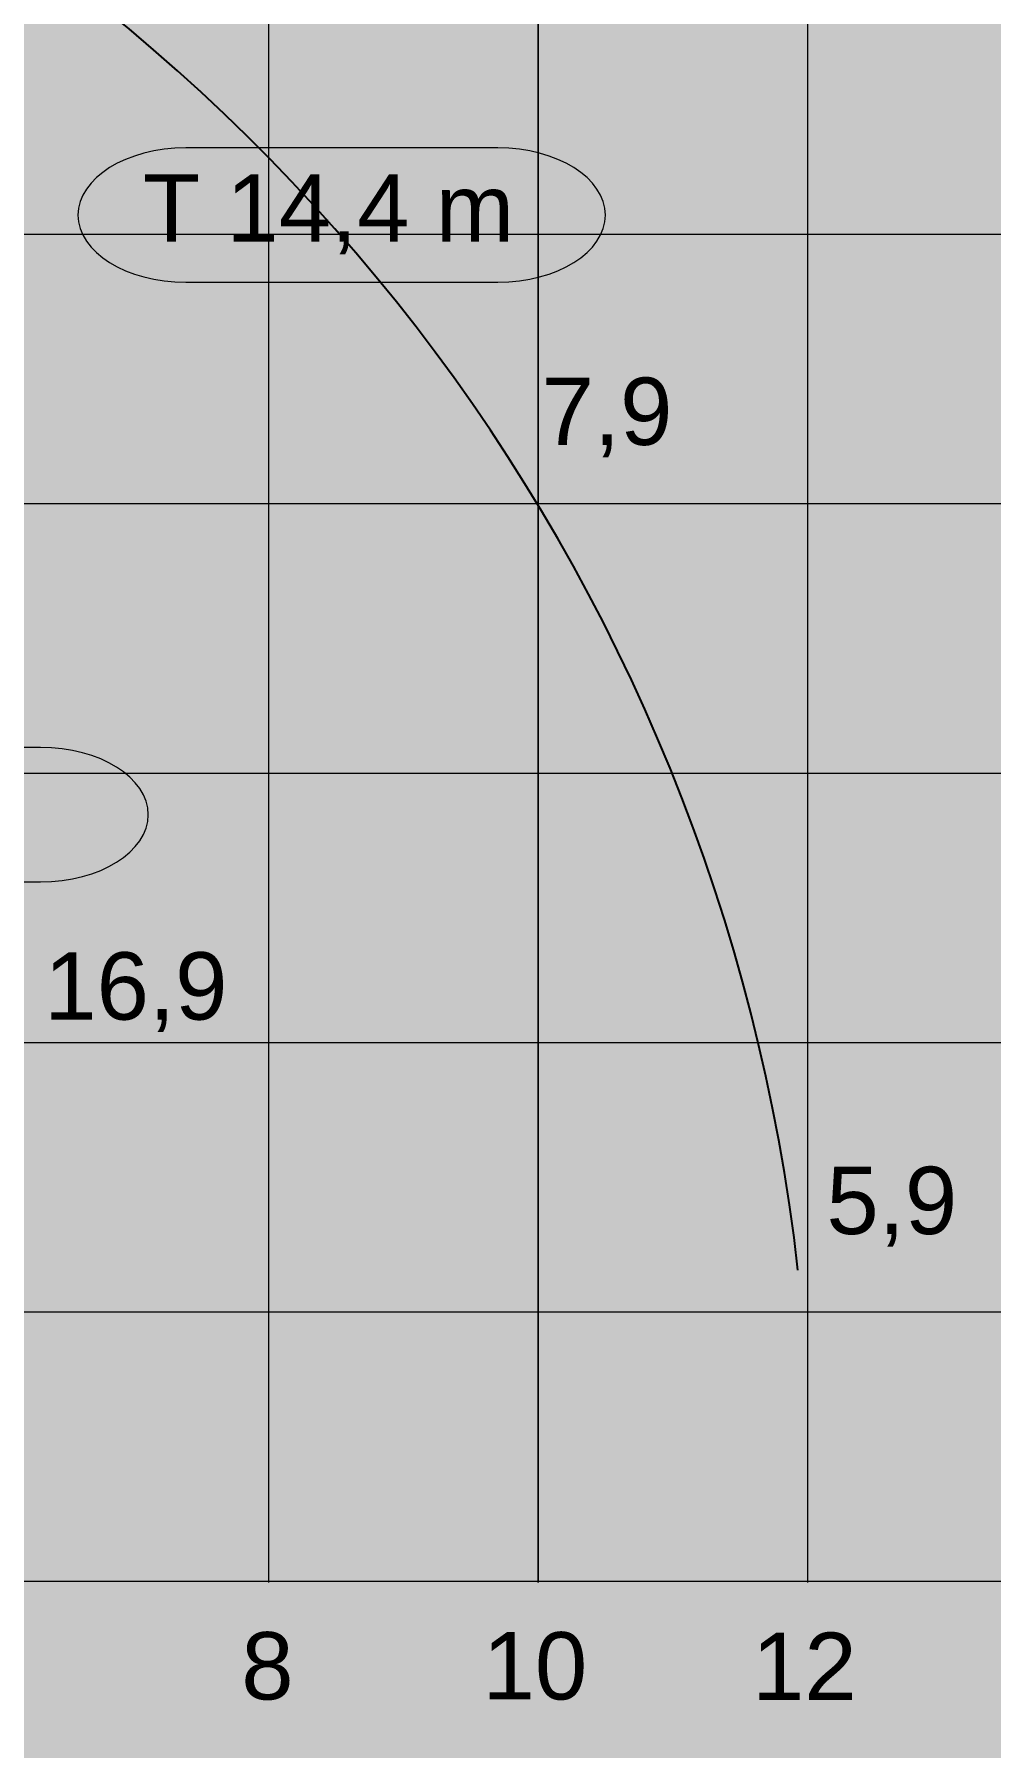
# Model space of a CAD drawing. Header units: millimetres. Extents: x -9578 to 51010, y -8688 to 62384.
# Drawn here: x 6260 to 13359, y -1236 to 11484 of the extents above; entities that cross this region are included whole.
import ezdxf

# ---------------------------------------------------------------- set-up
doc = ezdxf.new("R2010")
doc.units = ezdxf.units.MM
doc.layers.add('Layer1', color=253, linetype='Continuous', lineweight=15)
for name, color, linetype in [('PDF_Geometry', 250, 'Continuous'), ('PDF_Solid Fills', 250, 'Continuous'), ('PDF_Text', 250, 'Continuous')]:
    doc.layers.add(name, color=color, linetype=linetype)
doc.styles.add('PDF LiebherrText-CondensedRegular', font='arial.ttf')

msp = doc.modelspace()

# ---------------------------------------------------------------- hatches: boundary and pattern name
at = {"lineweight": 35, "true_color": 0xfff1c8, "transparency": 33554687}
h = msp.add_hatch(color=254, dxfattribs=at)
h.dxf.hatch_style = 1
h.paths.add_polyline_path([(51010, -8688), (-9578, -8688), (-9578, 62384), (51010, 62384)])
at = {"layer": 'PDF_Solid Fills', "transparency": 33554687}
h = msp.add_hatch(color=256, dxfattribs=at)
h.paths.add_polyline_path([(10207, 7988, 0.414254), (9995, 8200)], flags=0)
h.paths.add_polyline_path([(9995, 7776, 0.414162), (10207, 7988)], flags=0)
h.paths.add_polyline_path([(9783, 7988, 0.414162), (9995, 7776)], flags=0)
h.paths.add_polyline_path([(9995, 8200, 0.414254), (9783, 7988)], flags=0)
h = msp.add_hatch(color=256, dxfattribs=at)
h.paths.add_polyline_path([(12188, 2119, 0.413995), (11977, 2331)], flags=0)
h.paths.add_polyline_path([(11977, 1907, 0.414087), (12188, 2119)], flags=0)
h.paths.add_polyline_path([(11765, 2119, 0.414329), (11977, 1907)], flags=0)
h.paths.add_polyline_path([(11977, 2331, 0.414236), (11765, 2119)], flags=0)

# ---------------------------------------------------------------- linework, layer by layer
at = {"layer": 'Layer1', "transparency": 16777216}
for points in [[(8000, -8), (8000, 51988)], [(10000, 47984), (10000, -8), (10000, 51988)], [(12000, -8), (12000, 51988)], [(8000, -8), (8000, 47984)], [(12000, -8), (12000, 47984)], [(23, 10000), (41999, 10000)], [(23, 8000), (41999, 8000)], [(23, 6000), (41999, 6000)], [(23, 4000), (41999, 4000)], [(0, 2000), (41999, 2000)], [(0, 0), (42000, 0)]]:
    msp.add_lwpolyline(points, dxfattribs=at)
at = {"layer": 'PDF_Geometry', "lineweight": 20}
for points in [[(9700, 10641), (7384, 10641)], [(7384, 9643), (9700, 9643)], [(6306, 6190), (3990, 6190)], [(3990, 5192), (6306, 5192)]]:
    msp.add_lwpolyline(points, dxfattribs=at)
at = {"layer": 'PDF_Geometry'}
for centre, radius, start, end in [((-2039, 705), 29628, 18.7724, 77.2693), ((-2030, 721), 28610, 11.4282, 77.3472), ((-2027, 727), 24401, 9.8556, 75.6723), ((-2016, 740), 14032, 6.4233, 68.8856)]:
    msp.add_arc(centre, radius, start, end, dxfattribs=at)
msp.add_open_spline([(3724, 19074), (9292, 17241), (14002, 12811), (16006, 7323)], degree=3, dxfattribs=at)
at = {"layer": 'PDF_Geometry', "lineweight": 20}
for points in [[(7384, 10641), (6944, 10641), (6584, 10416), (6584, 10142)], [(10499, 10142), (10499, 10416), (10140, 10641), (9700, 10641)], [(6584, 10142), (6584, 9868), (6944, 9643), (7384, 9643)], [(9700, 9643), (10140, 9643), (10499, 9868), (10499, 10142)], [(7106, 5691), (7106, 5965), (6746, 6190), (6306, 6190)], [(6306, 5192), (6746, 5192), (7106, 5417), (7106, 5691)]]:
    msp.add_open_spline(points, degree=3, dxfattribs=at)

# ---------------------------------------------------------------- texts
at = {"layer": 'PDF_Text', "char_height": 500, "attachment_point": 4, "style": 'PDF LiebherrText-CondensedRegular'}
for s, insert in [('T 14,4 m', (7065, 10148)), ('7,9', (10025, 8639)), ('16,9', (6334, 4373)), ('5,9', (12139, 2781)), ('8', (7796, -631)), ('10', (9587, -631)), ('12', (11587, -631))]:
    msp.add_mtext(s, dxfattribs=dict(at, insert=insert))

doc.saveas('drawing.dxf')
